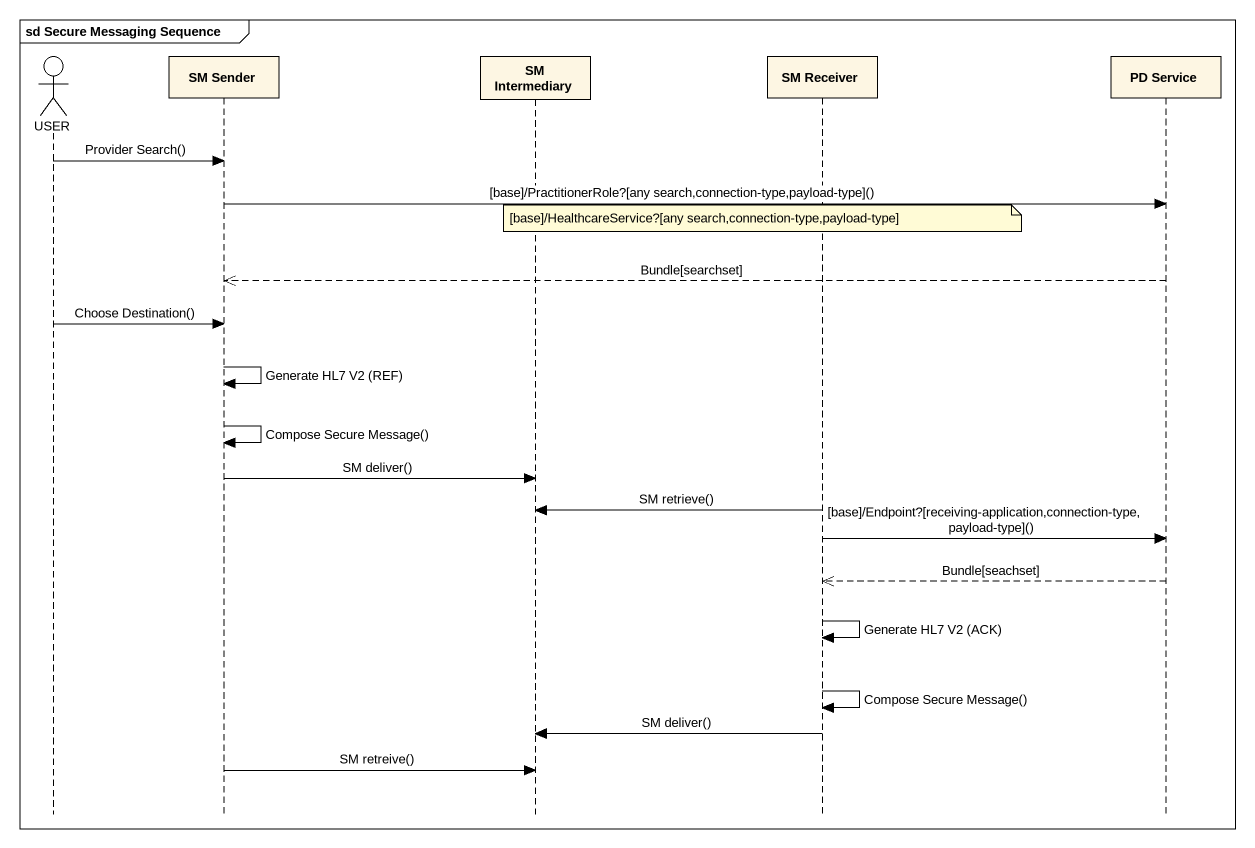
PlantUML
@startuml
mainframe sd Secure Messaging Sequence
hide footbox
actor USER
participant "SM Sender" as SM_Sender
participant "SM Intermediary" as SM_Intermediary
participant "SM Receiver" as SM_Receiver
participant "PD Service" as PD_Service

USER -> SM_Sender : Provider Search()
SM_Sender -> PD_Service : [base]/PractitionerRole?[any search,connection-type,payload-type]()
note over SM_Receiver : [base]/HealthcareService?[any search,connection-type,payload-type]
PD_Service -->> SM_Sender : Bundle[searchset]
USER -> SM_Sender : Choose Destination()
SM_Sender -> SM_Sender : Generate HL7 V2 (REF)
SM_Sender -> SM_Sender : Compose Secure Message()
SM_Sender -> SM_Intermediary : SM deliver()
SM_Receiver -> SM_Intermediary : SM retrieve()
SM_Receiver -> PD_Service : [base]/Endpoint?[receiving-application,connection-type,payload-type]()
PD_Service -->> SM_Receiver : Bundle[seachset]
SM_Receiver -> SM_Receiver : Generate HL7 V2 (ACK)
SM_Receiver -> SM_Receiver : Compose Secure Message()
SM_Receiver -> SM_Intermediary : SM deliver()
SM_Sender -> SM_Intermediary : SM retreive()
@enduml
